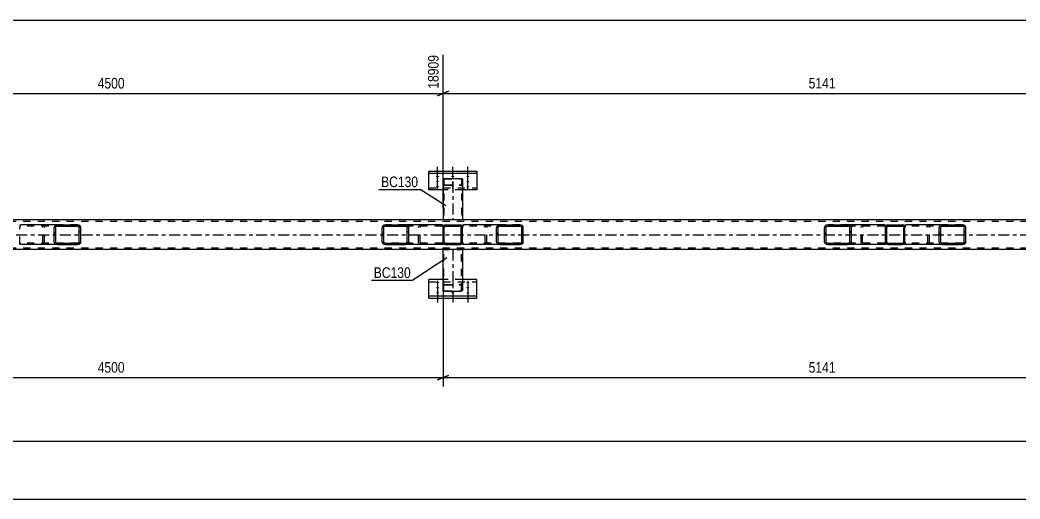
# Model space of a CAD drawing. Header units: millimetres. Extents: x -185 to 1004, y -593 to 248.
# Drawn here: x 543.5 to 814.7, y -388.5 to -258.7 of the extents above; entities that cross this region are included whole.
import ezdxf

# ---------------------------------------------------------------- set-up
doc = ezdxf.new("R2010")
doc.units = ezdxf.units.MM
doc.linetypes.add('DXK_LINE_DOT2', pattern=[3.9198, 1.9599, -1.9599])
doc.linetypes.add('DXK_LINE_DOT3', pattern=[5.9187, 2.979, -0.9799, 0.9799, -0.9799])
doc.styles.add('Arial Narrow', font='ARIALN.TTF', dxfattribs={"height": 0.2})

# ---------------------------------------------------------------- blocks, each defined once
blk = doc.blocks.new('Part-761544866-5120 - 5101')
at = {"color": 2, "linetype": 'Continuous'}
for p, q in [((859.1, -312.9), (-67.1, -312.9)), ((859.1, -320.9), (-67.1, -320.9))]:
    blk.add_line(p, q, dxfattribs=at)
at = {"color": 7, "linetype": 'DXK_LINE_DOT2'}
for p, q in [((863.9, -313.3), (-67.1, -313.3)), ((863.9, -320.5), (-67.1, -320.5))]:
    blk.add_line(p, q, dxfattribs=at)
at = {"color": 7, "linetype": 'DXK_LINE_DOT3'}
blk.add_line((-67.1, -316.9), (863.9, -316.9), dxfattribs=at)
blk = doc.blocks.new('Part-761544866-5265 - 5101')
at = {"color": 2, "linetype": 'Continuous'}
for p, q in [((654.4, -304.75), (654.4, -299.7)), ((654.4, -299.7), (667.4, -299.7)), ((667.4, -300.31), (654.4, -300.31)), ((667.4, -299.7), (667.4, -304.75)), ((658.26, -304.75), (654.4, -304.75)), ((667.4, -304.75), (663.54, -304.75))]:
    blk.add_line(p, q, dxfattribs=at)
at = {"color": 7, "linetype": 'DXK_LINE_DOT2'}
for p, q in [((654.4, -304.15), (667.4, -304.15)), ((663.54, -304.75), (658.26, -304.75))]:
    blk.add_line(p, q, dxfattribs=at)
blk = doc.blocks.new('Part-761544866-5332 - 5101')
at = {"linetype": 'Continuous'}
h = blk.add_hatch(dxfattribs=at)
h.set_pattern_fill('', scale=0.7, style=0, pattern_type=0)
h.set_pattern_definition([(45, (783.145, -319.4935), (-1.57154, 1.57154), [])])
h.paths.add_polyline_path([(782.9, -319.54), (783.14, -319.49), (783.35, -319.35), (783.49, -319.15), (783.54, -318.9), (783.54, -314.9), (783.49, -314.66), (783.35, -314.45), (783.14, -314.31), (782.9, -314.26), (778.9, -314.26), (778.66, -314.31), (778.45, -314.45), (778.31, -314.66), (778.26, -314.9), (778.26, -318.9), (778.31, -319.15), (778.45, -319.35), (778.66, -319.49), (778.9, -319.54)])
h.paths.add_polyline_path([(778.78, -319.2), (778.67, -319.13), (778.6, -319.02), (778.58, -318.9), (778.58, -314.9), (778.6, -314.78), (778.67, -314.68), (778.78, -314.61), (778.9, -314.58), (782.9, -314.58), (783.02, -314.61), (783.13, -314.68), (783.2, -314.78), (783.22, -314.9), (783.22, -318.9), (783.2, -319.02), (783.13, -319.13), (783.02, -319.2), (782.9, -319.22), (778.9, -319.22)])
at = {"color": 7, "linetype": 'DXK_LINE_DOT2'}
for p, q in [((778.66, -314.31), (778.9, -314.26)), ((778.9, -314.58), (778.78, -314.61)), ((778.9, -314.26), (782.9, -314.26)), ((778.9, -314.58), (782.9, -314.58)), ((782.9, -314.26), (783.14, -314.31)), ((783.02, -314.61), (782.9, -314.58)), ((778.26, -314.9), (778.31, -314.66)), ((778.26, -318.9), (778.26, -314.9)), ((778.6, -314.78), (778.58, -314.9)), ((778.58, -318.9), (778.58, -314.9)), ((783.22, -314.9), (783.2, -314.78)), ((783.22, -318.9), (783.22, -314.9)), ((783.49, -314.66), (783.54, -314.9)), ((783.54, -318.9), (783.54, -314.9)), ((778.31, -319.15), (778.26, -318.9)), ((778.58, -318.9), (778.6, -319.02)), ((778.9, -319.54), (778.66, -319.49)), ((778.78, -319.2), (778.9, -319.22)), ((778.9, -319.22), (782.9, -319.22)), ((778.9, -319.54), (782.9, -319.54)), ((782.9, -319.22), (783.02, -319.2)), ((783.14, -319.49), (782.9, -319.54)), ((783.2, -319.02), (783.22, -318.9)), ((783.54, -318.9), (783.49, -319.15))]:
    blk.add_line(p, q, dxfattribs=at)
at = {"color": 2, "linetype": 'Continuous'}
for p, q in [((778.9, -314.26), (778.66, -314.31)), ((778.78, -314.61), (778.9, -314.58)), ((778.9, -314.26), (782.9, -314.26)), ((778.9, -314.58), (782.9, -314.58)), ((783.14, -314.31), (782.9, -314.26)), ((782.9, -314.58), (783.02, -314.61)), ((778.31, -314.66), (778.26, -314.9)), ((778.26, -318.9), (778.26, -314.9)), ((778.58, -314.9), (778.6, -314.78)), ((778.58, -318.9), (778.58, -314.9)), ((783.2, -314.78), (783.22, -314.9)), ((783.22, -318.9), (783.22, -314.9)), ((783.54, -314.9), (783.49, -314.66)), ((783.54, -318.9), (783.54, -314.9)), ((778.26, -318.9), (778.31, -319.15)), ((778.6, -319.02), (778.58, -318.9)), ((778.66, -319.49), (778.9, -319.54)), ((778.9, -319.22), (778.78, -319.2)), ((778.9, -319.22), (782.9, -319.22)), ((778.9, -319.54), (782.9, -319.54)), ((783.02, -319.2), (782.9, -319.22)), ((782.9, -319.54), (783.14, -319.49)), ((783.22, -318.9), (783.2, -319.02)), ((783.49, -319.15), (783.54, -318.9))]:
    blk.add_line(p, q, dxfattribs=at)
at = {"color": 7, "linetype": 'DXK_LINE_DOT2'}
for centre, radius, start, end in [((778.9, -314.9), 0.64, 112.5, 157.5), ((782.9, -314.9), 0.64, 22.5, 67.5), ((778.9, -314.9), 0.32, 112.5, 157.5), ((782.9, -314.9), 0.32, 22.5, 67.5), ((778.9, -318.9), 0.64, 202.5, 247.5), ((778.9, -318.9), 0.32, 202.5, 247.5), ((782.9, -318.9), 0.32, 292.5, 337.5), ((782.9, -318.9), 0.64, 292.5, 337.5)]:
    blk.add_arc(centre, radius, start, end, dxfattribs=at)
at = {"color": 2, "linetype": 'Continuous'}
for centre, radius, start, end in [((778.9, -314.9), 0.64, 112.5, 157.5), ((782.9, -314.9), 0.64, 22.5, 67.5), ((778.9, -314.9), 0.32, 112.5, 157.5), ((782.9, -314.9), 0.32, 22.5, 67.5), ((778.9, -318.9), 0.64, 202.5, 247.5), ((778.9, -318.9), 0.32, 202.5, 247.5), ((782.9, -318.9), 0.32, 292.5, 337.5), ((782.9, -318.9), 0.64, 292.5, 337.5)]:
    blk.add_arc(centre, radius, start, end, dxfattribs=at)
blk = doc.blocks.new('Part-761544866-5333 - 5101')
at = {"linetype": 'Continuous'}
h = blk.add_hatch(dxfattribs=at)
h.set_pattern_fill('', scale=0.7, style=0, pattern_type=0)
h.set_pattern_definition([(45, (663.145, -319.4935), (-1.57154, 1.57154), [])])
h.paths.add_polyline_path([(662.9, -319.54), (663.14, -319.49), (663.35, -319.35), (663.49, -319.15), (663.54, -318.9), (663.54, -314.9), (663.49, -314.66), (663.35, -314.45), (663.14, -314.31), (662.9, -314.26), (658.9, -314.26), (658.66, -314.31), (658.45, -314.45), (658.31, -314.66), (658.26, -314.9), (658.26, -318.9), (658.31, -319.15), (658.45, -319.35), (658.66, -319.49), (658.9, -319.54)])
h.paths.add_polyline_path([(658.78, -319.2), (658.67, -319.13), (658.6, -319.02), (658.58, -318.9), (658.58, -314.9), (658.6, -314.78), (658.67, -314.68), (658.78, -314.61), (658.9, -314.58), (662.9, -314.58), (663.02, -314.61), (663.13, -314.68), (663.2, -314.78), (663.22, -314.9), (663.22, -318.9), (663.2, -319.02), (663.13, -319.13), (663.02, -319.2), (662.9, -319.22), (658.9, -319.22)])
at = {"color": 7, "linetype": 'DXK_LINE_DOT2'}
for p, q in [((658.66, -314.31), (658.9, -314.26)), ((658.9, -314.58), (658.78, -314.61)), ((658.9, -314.26), (662.9, -314.26)), ((658.9, -314.58), (662.9, -314.58)), ((662.9, -314.26), (663.14, -314.31)), ((663.02, -314.61), (662.9, -314.58)), ((658.26, -314.9), (658.31, -314.66)), ((658.26, -318.9), (658.26, -314.9)), ((658.6, -314.78), (658.58, -314.9)), ((658.58, -318.9), (658.58, -314.9)), ((663.22, -314.9), (663.2, -314.78)), ((663.22, -318.9), (663.22, -314.9)), ((663.49, -314.66), (663.54, -314.9)), ((663.54, -318.9), (663.54, -314.9)), ((658.31, -319.15), (658.26, -318.9)), ((658.58, -318.9), (658.6, -319.02)), ((658.9, -319.54), (658.66, -319.49)), ((658.78, -319.2), (658.9, -319.22)), ((658.9, -319.22), (662.9, -319.22)), ((658.9, -319.54), (662.9, -319.54)), ((662.9, -319.22), (663.02, -319.2)), ((663.14, -319.49), (662.9, -319.54)), ((663.2, -319.02), (663.22, -318.9)), ((663.54, -318.9), (663.49, -319.15))]:
    blk.add_line(p, q, dxfattribs=at)
at = {"color": 2, "linetype": 'Continuous'}
for p, q in [((658.9, -314.26), (658.66, -314.31)), ((658.78, -314.61), (658.9, -314.58)), ((658.9, -314.26), (662.9, -314.26)), ((658.9, -314.58), (662.9, -314.58)), ((663.14, -314.31), (662.9, -314.26)), ((662.9, -314.58), (663.02, -314.61)), ((658.31, -314.66), (658.26, -314.9)), ((658.26, -318.9), (658.26, -314.9)), ((658.58, -314.9), (658.6, -314.78)), ((658.58, -318.9), (658.58, -314.9)), ((663.2, -314.78), (663.22, -314.9)), ((663.22, -318.9), (663.22, -314.9)), ((663.54, -314.9), (663.49, -314.66)), ((663.54, -318.9), (663.54, -314.9)), ((658.26, -318.9), (658.31, -319.15)), ((658.6, -319.02), (658.58, -318.9)), ((658.66, -319.49), (658.9, -319.54)), ((658.9, -319.22), (658.78, -319.2)), ((658.9, -319.22), (662.9, -319.22)), ((658.9, -319.54), (662.9, -319.54)), ((663.02, -319.2), (662.9, -319.22)), ((662.9, -319.54), (663.14, -319.49)), ((663.22, -318.9), (663.2, -319.02)), ((663.49, -319.15), (663.54, -318.9))]:
    blk.add_line(p, q, dxfattribs=at)
at = {"color": 7, "linetype": 'DXK_LINE_DOT2'}
for centre, radius, start, end in [((658.9, -314.9), 0.64, 112.5, 157.5), ((662.9, -314.9), 0.64, 22.5, 67.5), ((658.9, -314.9), 0.32, 112.5, 157.5), ((662.9, -314.9), 0.32, 22.5, 67.5), ((658.9, -318.9), 0.64, 202.5, 247.5), ((658.9, -318.9), 0.32, 202.5, 247.5), ((662.9, -318.9), 0.32, 292.5, 337.5), ((662.9, -318.9), 0.64, 292.5, 337.5)]:
    blk.add_arc(centre, radius, start, end, dxfattribs=at)
at = {"color": 2, "linetype": 'Continuous'}
for centre, radius, start, end in [((658.9, -314.9), 0.64, 112.5, 157.5), ((662.9, -314.9), 0.64, 22.5, 67.5), ((658.9, -314.9), 0.32, 112.5, 157.5), ((662.9, -314.9), 0.32, 22.5, 67.5), ((658.9, -318.9), 0.64, 202.5, 247.5), ((658.9, -318.9), 0.32, 202.5, 247.5), ((662.9, -318.9), 0.32, 292.5, 337.5), ((662.9, -318.9), 0.64, 292.5, 337.5)]:
    blk.add_arc(centre, radius, start, end, dxfattribs=at)
blk = doc.blocks.new('Part-761544866-5309 - 5101')
at = {"color": 2, "linetype": 'Continuous'}
for p, q in [((658.26, -301.79), (658.3, -301.73)), ((658.26, -301.79), (658.26, -312.9)), ((658.3, -301.73), (658.4, -301.67)), ((658.4, -301.67), (658.56, -301.64)), ((658.56, -301.64), (658.74, -301.63)), ((658.74, -301.63), (663.06, -301.63)), ((663.06, -301.63), (663.24, -301.64)), ((663.24, -301.64), (663.4, -301.67)), ((663.4, -301.67), (663.5, -301.73)), ((663.5, -301.73), (663.54, -301.79)), ((663.54, -301.79), (663.54, -312.9))]:
    blk.add_line(p, q, dxfattribs=at)
at = {"color": 7, "linetype": 'DXK_LINE_DOT2'}
for p, q in [((658.3, -303.33), (658.26, -303.27)), ((658.4, -303.38), (658.3, -303.33)), ((658.56, -303.42), (658.4, -303.38)), ((658.52, -301.76), (658.5, -301.79)), ((658.5, -301.79), (658.5, -312.9)), ((658.5, -303.27), (658.52, -303.3)), ((658.57, -301.73), (658.52, -301.76)), ((658.52, -303.3), (658.57, -303.33)), ((658.74, -303.43), (658.56, -303.42)), ((658.65, -301.71), (658.57, -301.73)), ((658.57, -303.33), (658.65, -303.34)), ((658.74, -301.71), (658.65, -301.71)), ((658.65, -303.34), (658.74, -303.35)), ((658.74, -301.71), (663.06, -301.71)), ((658.74, -303.35), (663.06, -303.35)), ((658.74, -303.43), (663.06, -303.43)), ((663.15, -301.71), (663.06, -301.71)), ((663.06, -303.35), (663.15, -303.34)), ((663.24, -303.42), (663.06, -303.43)), ((663.23, -301.73), (663.15, -301.71)), ((663.15, -303.34), (663.23, -303.33)), ((663.28, -301.76), (663.23, -301.73)), ((663.23, -303.33), (663.24, -303.32)), ((663.24, -303.32), (663.28, -303.3)), ((663.4, -303.38), (663.24, -303.42)), ((663.3, -301.79), (663.28, -301.76)), ((663.28, -303.3), (663.3, -303.27)), ((663.3, -301.79), (663.3, -312.9)), ((663.5, -303.33), (663.4, -303.38)), ((663.54, -303.27), (663.5, -303.33)), ((663.54, -312.9), (658.26, -312.9))]:
    blk.add_line(p, q, dxfattribs=at)
at = {"color": 7, "linetype": 'DXK_LINE_DOT3'}
blk.add_line((660.9, -302.53), (660.9, -312.9), dxfattribs=at)
blk = doc.blocks.new('Part-761544866-5314 - 5101')
at = {"linetype": 'Continuous'}
h = blk.add_hatch(dxfattribs=at)
h.set_pattern_fill('', scale=0.7, style=0, pattern_type=0)
h.set_pattern_definition([(45, (768.4669, -319.4935), (-1.57154, 1.57154), [])])
h.paths.add_polyline_path([(768.13, -319.54), (768.47, -319.49), (768.75, -319.35), (768.94, -319.15), (769.01, -318.9), (769.01, -314.9), (768.94, -314.66), (768.75, -314.45), (768.47, -314.31), (768.13, -314.26), (762.64, -314.26), (762.3, -314.31), (762.02, -314.45), (761.83, -314.66), (761.76, -314.9), (761.76, -318.9), (761.83, -319.15), (762.02, -319.35), (762.3, -319.49), (762.64, -319.54)])
h.paths.add_polyline_path([(762.47, -319.2), (762.33, -319.13), (762.23, -319.02), (762.2, -318.9), (762.2, -314.9), (762.23, -314.78), (762.33, -314.68), (762.47, -314.61), (762.64, -314.58), (768.13, -314.58), (768.3, -314.61), (768.44, -314.68), (768.54, -314.78), (768.57, -314.9), (768.57, -318.9), (768.54, -319.02), (768.44, -319.13), (768.3, -319.2), (768.13, -319.22), (762.64, -319.22)])
at = {"color": 2, "linetype": 'Continuous'}
for p, q in [((762.64, -314.26), (762.3, -314.31)), ((762.47, -314.61), (762.64, -314.58)), ((762.64, -314.26), (768.13, -314.26)), ((762.64, -314.58), (768.13, -314.58)), ((778, -314.26), (768.13, -314.26)), ((768.47, -314.31), (768.13, -314.26)), ((768.13, -314.58), (768.3, -314.61)), ((778, -314.26), (778.26, -314.3)), ((778.26, -314.3), (778.26, -314.31)), ((778.26, -314.31), (778.26, -314.45)), ((778.26, -314.45), (778.26, -314.9)), ((761.83, -314.66), (761.76, -314.9)), ((761.76, -318.9), (761.76, -314.9)), ((762.2, -314.9), (762.23, -314.78)), ((762.2, -318.9), (762.2, -314.9)), ((768.54, -314.78), (768.57, -314.9)), ((768.57, -318.9), (768.57, -314.9)), ((769.01, -314.9), (768.94, -314.66)), ((769.01, -318.9), (769.01, -314.9)), ((761.76, -318.9), (761.83, -319.15)), ((762.23, -319.02), (762.2, -318.9)), ((762.3, -319.49), (762.64, -319.54)), ((762.64, -319.22), (762.47, -319.2)), ((762.64, -319.22), (768.13, -319.22)), ((762.64, -319.54), (768.13, -319.54)), ((768.3, -319.2), (768.13, -319.22)), ((768.13, -319.54), (768.47, -319.49)), ((778, -319.54), (768.13, -319.54)), ((768.57, -318.9), (768.54, -319.02)), ((768.94, -319.15), (769.01, -318.9)), ((778, -319.54), (778.26, -319.5)), ((778.26, -319.5), (778.26, -318.9))]:
    blk.add_line(p, q, dxfattribs=at)
at = {"color": 7, "linetype": 'DXK_LINE_DOT2'}
for p, q in [((768.13, -314.26), (762.64, -314.26)), ((778, -314.58), (762.64, -314.58)), ((772.18, -314.31), (772.51, -314.26)), ((772.51, -314.58), (772.34, -314.61)), ((778.17, -314.61), (778, -314.58)), ((778.26, -314.3), (778.26, -314.3)), ((778.26, -314.45), (778.26, -314.65)), ((771.63, -314.9), (771.7, -314.66)), ((771.63, -318.9), (771.63, -314.9)), ((772.11, -314.78), (772.07, -314.9)), ((772.07, -318.9), (772.07, -314.9)), ((778.26, -314.65), (778.17, -314.61)), ((778.26, -318.9), (778.26, -314.66)), ((778, -319.22), (762.64, -319.22)), ((768.13, -319.54), (762.64, -319.54)), ((771.7, -319.15), (771.63, -318.9)), ((772.07, -318.9), (772.11, -319.02)), ((772.51, -319.54), (772.18, -319.49)), ((772.34, -319.2), (772.51, -319.22)), ((778, -319.22), (778.17, -319.2)), ((778.17, -319.2), (778.26, -319.15))]:
    blk.add_line(p, q, dxfattribs=at)
at = {"color": 2, "linetype": 'Continuous'}
for centre, radius, start, end in [((762.5, -315.09), 0.802, 104.5547, 147.5896), ((768.27, -315.09), 0.802, 32.4104, 75.4453), ((762.57, -314.99), 0.401, 104.5547, 147.5896), ((768.2, -314.99), 0.401, 32.4104, 75.4453), ((762.5, -318.72), 0.802, 212.4104, 255.4453), ((762.57, -318.81), 0.401, 212.4104, 255.4453), ((768.2, -318.81), 0.401, 284.5547, 327.5896), ((768.27, -318.72), 0.802, 284.5547, 327.5896)]:
    blk.add_arc(centre, radius, start, end, dxfattribs=at)
at = {"color": 7, "linetype": 'DXK_LINE_DOT2'}
for centre, radius, start, end in [((772.38, -315.09), 0.802, 104.5547, 147.5896), ((772.44, -314.99), 0.401, 104.5547, 147.5896), ((772.38, -318.72), 0.802, 212.4104, 255.4453), ((772.44, -318.81), 0.401, 212.4104, 255.4453)]:
    blk.add_arc(centre, radius, start, end, dxfattribs=at)
blk = doc.blocks.new('Part-761544866-5270 - 5101')
at = {"color": 2, "linetype": 'Continuous'}
for p, q in [((654.4, -334.1), (654.4, -329.05)), ((658.26, -329.05), (654.4, -329.05)), ((667.4, -329.05), (663.54, -329.05)), ((667.4, -334.1), (667.4, -329.05)), ((654.4, -333.5), (667.4, -333.5)), ((654.4, -334.1), (667.4, -334.1))]:
    blk.add_line(p, q, dxfattribs=at)
at = {"color": 7, "linetype": 'DXK_LINE_DOT2'}
for p, q in [((654.4, -329.65), (667.4, -329.65)), ((663.54, -329.05), (658.26, -329.05))]:
    blk.add_line(p, q, dxfattribs=at)
blk = doc.blocks.new('Part-761544866-5315 - 5101')
at = {"linetype": 'Continuous'}
h = blk.add_hatch(dxfattribs=at)
h.set_pattern_fill('', scale=0.7, style=0, pattern_type=0)
h.set_pattern_definition([(45, (648.467, -319.4935), (-1.57154, 1.57154), [])])
h.paths.add_polyline_path([(648.13, -319.54), (648.47, -319.49), (648.75, -319.35), (648.94, -319.15), (649.01, -318.9), (649.01, -314.9), (648.94, -314.66), (648.75, -314.45), (648.47, -314.31), (648.13, -314.26), (642.64, -314.26), (642.3, -314.31), (642.02, -314.45), (641.83, -314.66), (641.76, -314.9), (641.76, -318.9), (641.83, -319.15), (642.02, -319.35), (642.3, -319.49), (642.64, -319.54)])
h.paths.add_polyline_path([(642.47, -319.2), (642.33, -319.13), (642.23, -319.02), (642.2, -318.9), (642.2, -314.9), (642.23, -314.78), (642.33, -314.68), (642.47, -314.61), (642.64, -314.58), (648.13, -314.58), (648.3, -314.61), (648.44, -314.68), (648.54, -314.78), (648.57, -314.9), (648.57, -318.9), (648.54, -319.02), (648.44, -319.13), (648.3, -319.2), (648.13, -319.22), (642.64, -319.22)])
at = {"color": 2, "linetype": 'Continuous'}
for p, q in [((642.64, -314.26), (642.3, -314.31)), ((642.47, -314.61), (642.64, -314.58)), ((642.64, -314.26), (648.13, -314.26)), ((642.64, -314.58), (648.13, -314.58)), ((658, -314.26), (648.13, -314.26)), ((648.47, -314.31), (648.13, -314.26)), ((648.13, -314.58), (648.3, -314.61)), ((658, -314.26), (658.26, -314.3)), ((658.26, -314.3), (658.26, -314.31)), ((658.26, -314.31), (658.26, -314.45)), ((658.26, -314.45), (658.26, -314.9)), ((641.83, -314.66), (641.76, -314.9)), ((641.76, -318.9), (641.76, -314.9)), ((642.2, -314.9), (642.23, -314.78)), ((642.2, -318.9), (642.2, -314.9)), ((648.54, -314.78), (648.57, -314.9)), ((648.57, -318.9), (648.57, -314.9)), ((649.01, -314.9), (648.94, -314.66)), ((649.01, -318.9), (649.01, -314.9)), ((641.76, -318.9), (641.83, -319.15)), ((642.23, -319.02), (642.2, -318.9)), ((642.3, -319.49), (642.64, -319.54)), ((642.64, -319.22), (642.47, -319.2)), ((642.64, -319.22), (648.13, -319.22)), ((642.64, -319.54), (648.13, -319.54)), ((648.3, -319.2), (648.13, -319.22)), ((648.13, -319.54), (648.47, -319.49)), ((658, -319.54), (648.13, -319.54)), ((648.57, -318.9), (648.54, -319.02)), ((648.94, -319.15), (649.01, -318.9)), ((658, -319.54), (658.26, -319.5)), ((658.26, -319.5), (658.26, -318.9))]:
    blk.add_line(p, q, dxfattribs=at)
at = {"color": 7, "linetype": 'DXK_LINE_DOT2'}
for p, q in [((648.13, -314.26), (642.64, -314.26)), ((658, -314.58), (642.64, -314.58)), ((652.18, -314.31), (652.51, -314.26)), ((652.51, -314.58), (652.34, -314.61)), ((658.17, -314.61), (658, -314.58)), ((658.26, -314.45), (658.26, -314.65)), ((651.63, -314.9), (651.7, -314.66)), ((651.63, -318.9), (651.63, -314.9)), ((652.11, -314.78), (652.07, -314.9)), ((652.07, -318.9), (652.07, -314.9)), ((658.26, -314.65), (658.17, -314.61)), ((658.26, -318.9), (658.26, -314.66)), ((658, -319.22), (642.64, -319.22)), ((648.13, -319.54), (642.64, -319.54)), ((651.7, -319.15), (651.63, -318.9)), ((652.07, -318.9), (652.11, -319.02)), ((652.51, -319.54), (652.18, -319.49)), ((652.34, -319.2), (652.51, -319.22)), ((658, -319.22), (658.17, -319.2)), ((658.17, -319.2), (658.26, -319.15))]:
    blk.add_line(p, q, dxfattribs=at)
at = {"color": 2, "linetype": 'Continuous'}
for centre, radius, start, end in [((642.51, -315.09), 0.802, 104.5548, 147.5896), ((648.27, -315.09), 0.802, 32.4104, 75.4452), ((642.57, -314.99), 0.401, 104.5548, 147.5896), ((648.2, -314.99), 0.401, 32.4104, 75.4452), ((642.51, -318.72), 0.802, 212.4104, 255.4452), ((642.57, -318.81), 0.401, 212.4104, 255.4452), ((648.2, -318.81), 0.401, 284.5548, 327.5896), ((648.27, -318.72), 0.802, 284.5548, 327.5896)]:
    blk.add_arc(centre, radius, start, end, dxfattribs=at)
at = {"color": 7, "linetype": 'DXK_LINE_DOT2'}
for centre, radius, start, end in [((652.38, -315.09), 0.802, 104.5548, 147.5896), ((652.44, -314.99), 0.401, 104.5548, 147.5896), ((652.38, -318.72), 0.802, 212.4104, 255.4452), ((652.44, -318.81), 0.401, 212.4104, 255.4452)]:
    blk.add_arc(centre, radius, start, end, dxfattribs=at)
blk = doc.blocks.new('Part-761544866-5324 - 5101')
at = {"color": 2, "linetype": 'Continuous'}
for p, q in [((658.26, -332.01), (658.26, -320.9)), ((663.54, -320.9), (663.54, -332.01)), ((658.3, -332.08), (658.26, -332.01)), ((658.4, -332.13), (658.3, -332.08)), ((658.56, -332.17), (658.4, -332.13)), ((658.74, -332.18), (658.56, -332.17)), ((658.74, -332.18), (663.06, -332.18)), ((663.24, -332.17), (663.06, -332.18)), ((663.4, -332.13), (663.24, -332.17)), ((663.5, -332.08), (663.4, -332.13)), ((663.54, -332.01), (663.5, -332.08))]:
    blk.add_line(p, q, dxfattribs=at)
at = {"color": 7, "linetype": 'DXK_LINE_DOT2'}
for p, q in [((658.26, -320.9), (663.54, -320.9)), ((658.5, -332.01), (658.5, -320.9)), ((663.3, -332.01), (663.3, -320.9)), ((658.26, -330.54), (658.3, -330.47)), ((658.3, -330.47), (658.4, -330.42)), ((658.4, -330.42), (658.56, -330.39)), ((658.52, -330.51), (658.5, -330.54)), ((658.57, -330.48), (658.52, -330.51)), ((658.56, -330.39), (658.74, -330.37)), ((658.65, -330.46), (658.57, -330.48)), ((658.74, -330.45), (658.65, -330.46)), ((658.74, -330.37), (663.06, -330.37)), ((658.74, -330.45), (663.06, -330.45)), ((663.06, -330.37), (663.24, -330.39)), ((663.15, -330.46), (663.06, -330.45)), ((663.23, -330.48), (663.15, -330.46)), ((663.23, -330.48), (663.24, -330.49)), ((663.24, -330.39), (663.4, -330.42)), ((663.24, -330.49), (663.28, -330.51)), ((663.3, -330.54), (663.28, -330.51)), ((663.4, -330.42), (663.5, -330.47)), ((663.5, -330.47), (663.54, -330.54)), ((658.5, -332.01), (658.52, -332.05)), ((658.52, -332.05), (658.57, -332.07)), ((658.57, -332.07), (658.65, -332.09)), ((658.65, -332.09), (658.74, -332.1)), ((658.74, -332.1), (663.06, -332.1)), ((663.06, -332.1), (663.15, -332.09)), ((663.15, -332.09), (663.23, -332.07)), ((663.23, -332.07), (663.28, -332.05)), ((663.28, -332.05), (663.3, -332.01))]:
    blk.add_line(p, q, dxfattribs=at)
at = {"color": 7, "linetype": 'DXK_LINE_DOT3'}
blk.add_line((660.9, -320.9), (660.9, -331.28), dxfattribs=at)
blk = doc.blocks.new('Part-761544866-5338 - 5101')
at = {"linetype": 'Continuous'}
h = blk.add_hatch(dxfattribs=at)
h.set_pattern_fill('', scale=0.7, style=0, pattern_type=0)
h.set_pattern_definition([(45, (799.4967, -319.4935), (-1.57154, 1.57154), [])])
h.paths.add_polyline_path([(799.16, -319.54), (799.5, -319.49), (799.78, -319.35), (799.97, -319.15), (800.04, -318.9), (800.04, -314.9), (799.97, -314.66), (799.78, -314.45), (799.5, -314.31), (799.16, -314.26), (793.67, -314.26), (793.33, -314.31), (793.05, -314.45), (792.86, -314.66), (792.79, -314.9), (792.79, -318.9), (792.86, -319.15), (793.05, -319.35), (793.33, -319.49), (793.67, -319.54)])
h.paths.add_polyline_path([(793.5, -319.2), (793.36, -319.13), (793.26, -319.02), (793.23, -318.9), (793.23, -314.9), (793.26, -314.78), (793.36, -314.68), (793.5, -314.61), (793.67, -314.58), (799.16, -314.58), (799.33, -314.61), (799.47, -314.68), (799.57, -314.78), (799.6, -314.9), (799.6, -318.9), (799.57, -319.02), (799.47, -319.13), (799.33, -319.2), (799.16, -319.22), (793.67, -319.22)])
at = {"color": 2, "linetype": 'Continuous'}
for p, q in [((783.54, -314.3), (783.8, -314.26)), ((783.54, -314.3), (783.54, -314.9)), ((793.67, -314.26), (783.8, -314.26)), ((793.67, -314.26), (793.33, -314.31)), ((793.5, -314.61), (793.67, -314.58)), ((793.67, -314.26), (799.16, -314.26)), ((793.67, -314.58), (799.16, -314.58)), ((799.5, -314.31), (799.16, -314.26)), ((799.16, -314.58), (799.33, -314.61)), ((792.86, -314.66), (792.79, -314.9)), ((792.79, -318.9), (792.79, -314.9)), ((793.23, -314.9), (793.26, -314.78)), ((793.23, -318.9), (793.23, -314.9)), ((799.57, -314.78), (799.6, -314.9)), ((799.6, -318.9), (799.6, -314.9)), ((800.04, -314.9), (799.97, -314.66)), ((800.04, -318.9), (800.04, -314.9)), ((783.54, -319.49), (783.54, -318.9)), ((783.54, -319.5), (783.54, -319.49)), ((783.8, -319.54), (783.54, -319.5)), ((793.67, -319.54), (783.8, -319.54)), ((792.79, -318.9), (792.86, -319.15)), ((793.26, -319.02), (793.23, -318.9)), ((793.33, -319.49), (793.67, -319.54)), ((793.67, -319.22), (793.5, -319.2)), ((793.67, -319.22), (799.16, -319.22)), ((793.67, -319.54), (799.16, -319.54)), ((799.33, -319.2), (799.16, -319.22)), ((799.16, -319.54), (799.5, -319.49)), ((799.6, -318.9), (799.57, -319.02)), ((799.97, -319.15), (800.04, -318.9))]:
    blk.add_line(p, q, dxfattribs=at)
at = {"color": 7, "linetype": 'DXK_LINE_DOT2'}
for p, q in [((783.54, -314.3), (783.54, -314.65)), ((783.8, -314.58), (783.63, -314.61)), ((799.16, -314.58), (783.8, -314.58)), ((789.29, -314.26), (789.62, -314.31)), ((789.46, -314.61), (789.29, -314.58)), ((799.16, -314.26), (793.67, -314.26)), ((783.63, -314.61), (783.54, -314.65)), ((783.54, -319.35), (783.54, -314.9)), ((789.73, -314.9), (789.69, -314.78)), ((789.73, -318.9), (789.73, -314.9)), ((790.1, -314.66), (790.17, -314.9)), ((790.17, -318.9), (790.17, -314.9)), ((783.54, -319.15), (783.63, -319.2)), ((783.63, -319.2), (783.8, -319.22)), ((799.16, -319.22), (783.8, -319.22)), ((789.29, -319.22), (789.46, -319.2)), ((789.62, -319.49), (789.29, -319.54)), ((789.69, -319.02), (789.73, -318.9)), ((790.17, -318.9), (790.1, -319.15)), ((799.16, -319.54), (793.67, -319.54))]:
    blk.add_line(p, q, dxfattribs=at)
for centre, radius, start, end in [((789.42, -315.09), 0.802, 32.4104, 75.4453), ((789.36, -314.99), 0.401, 32.4104, 75.4453), ((789.36, -318.81), 0.401, 284.5547, 327.5896), ((789.42, -318.72), 0.802, 284.5547, 327.5896)]:
    blk.add_arc(centre, radius, start, end, dxfattribs=at)
at = {"color": 2, "linetype": 'Continuous'}
for centre, radius, start, end in [((793.53, -315.09), 0.802, 104.5547, 147.5896), ((799.3, -315.09), 0.802, 32.4104, 75.4453), ((793.6, -314.99), 0.401, 104.5547, 147.5896), ((799.23, -314.99), 0.401, 32.4104, 75.4453), ((793.53, -318.72), 0.802, 212.4104, 255.4453), ((793.6, -318.81), 0.401, 212.4104, 255.4453), ((799.23, -318.81), 0.401, 284.5547, 327.5896), ((799.3, -318.72), 0.802, 284.5547, 327.5896)]:
    blk.add_arc(centre, radius, start, end, dxfattribs=at)
blk = doc.blocks.new('Part-761544866-5340 - 5101')
at = {"linetype": 'Continuous'}
h = blk.add_hatch(dxfattribs=at)
h.set_pattern_fill('', scale=0.7, style=0, pattern_type=0)
h.set_pattern_definition([(45, (679.4967, -319.4935), (-1.57154, 1.57154), [])])
h.paths.add_polyline_path([(679.16, -319.54), (679.5, -319.49), (679.78, -319.35), (679.97, -319.15), (680.04, -318.9), (680.04, -314.9), (679.97, -314.66), (679.78, -314.45), (679.5, -314.31), (679.16, -314.26), (673.67, -314.26), (673.33, -314.31), (673.05, -314.45), (672.86, -314.66), (672.79, -314.9), (672.79, -318.9), (672.86, -319.15), (673.05, -319.35), (673.33, -319.49), (673.67, -319.54)])
h.paths.add_polyline_path([(673.5, -319.2), (673.36, -319.13), (673.26, -319.02), (673.23, -318.9), (673.23, -314.9), (673.26, -314.78), (673.36, -314.68), (673.5, -314.61), (673.67, -314.58), (679.16, -314.58), (679.33, -314.61), (679.47, -314.68), (679.57, -314.78), (679.6, -314.9), (679.6, -318.9), (679.57, -319.02), (679.47, -319.13), (679.33, -319.2), (679.16, -319.22), (673.67, -319.22)])
at = {"color": 2, "linetype": 'Continuous'}
for p, q in [((663.54, -314.3), (663.8, -314.26)), ((663.54, -314.3), (663.54, -314.9)), ((673.67, -314.26), (663.8, -314.26)), ((673.67, -314.26), (673.33, -314.31)), ((673.5, -314.61), (673.67, -314.58)), ((673.67, -314.26), (679.16, -314.26)), ((673.67, -314.58), (679.16, -314.58)), ((679.5, -314.31), (679.16, -314.26)), ((679.16, -314.58), (679.33, -314.61)), ((672.86, -314.66), (672.79, -314.9)), ((672.79, -318.9), (672.79, -314.9)), ((673.23, -314.9), (673.26, -314.78)), ((673.23, -318.9), (673.23, -314.9)), ((679.57, -314.78), (679.6, -314.9)), ((679.6, -318.9), (679.6, -314.9)), ((680.04, -314.9), (679.97, -314.66)), ((680.04, -318.9), (680.04, -314.9)), ((663.54, -319.49), (663.54, -318.9)), ((663.54, -319.5), (663.54, -319.49)), ((663.8, -319.54), (663.54, -319.5)), ((673.67, -319.54), (663.8, -319.54)), ((672.79, -318.9), (672.86, -319.15)), ((673.26, -319.02), (673.23, -318.9)), ((673.33, -319.49), (673.67, -319.54)), ((673.67, -319.22), (673.5, -319.2)), ((673.67, -319.22), (679.16, -319.22)), ((673.67, -319.54), (679.16, -319.54)), ((679.33, -319.2), (679.16, -319.22)), ((679.16, -319.54), (679.5, -319.49)), ((679.6, -318.9), (679.57, -319.02)), ((679.97, -319.15), (680.04, -318.9))]:
    blk.add_line(p, q, dxfattribs=at)
at = {"color": 7, "linetype": 'DXK_LINE_DOT2'}
for p, q in [((663.54, -314.3), (663.54, -314.65)), ((663.8, -314.58), (663.63, -314.61)), ((679.16, -314.58), (663.8, -314.58)), ((669.29, -314.26), (669.62, -314.31)), ((669.46, -314.61), (669.29, -314.58)), ((679.16, -314.26), (673.67, -314.26)), ((663.63, -314.61), (663.54, -314.65)), ((663.54, -319.35), (663.54, -314.9)), ((669.73, -314.9), (669.69, -314.78)), ((669.73, -318.9), (669.73, -314.9)), ((670.1, -314.66), (670.17, -314.9)), ((670.17, -318.9), (670.17, -314.9)), ((663.54, -319.15), (663.63, -319.2)), ((663.63, -319.2), (663.8, -319.22)), ((679.16, -319.22), (663.8, -319.22)), ((669.29, -319.22), (669.46, -319.2)), ((669.62, -319.49), (669.29, -319.54)), ((669.69, -319.02), (669.73, -318.9)), ((670.17, -318.9), (670.1, -319.15)), ((679.16, -319.54), (673.67, -319.54))]:
    blk.add_line(p, q, dxfattribs=at)
for centre, radius, start, end in [((669.42, -315.09), 0.802, 32.4104, 75.4453), ((669.36, -314.99), 0.401, 32.4104, 75.4453), ((669.36, -318.81), 0.401, 284.5547, 327.5896), ((669.42, -318.72), 0.802, 284.5547, 327.5896)]:
    blk.add_arc(centre, radius, start, end, dxfattribs=at)
at = {"color": 2, "linetype": 'Continuous'}
for centre, radius, start, end in [((673.53, -315.09), 0.802, 104.5547, 147.5896), ((679.3, -315.09), 0.802, 32.4104, 75.4453), ((673.6, -314.99), 0.401, 104.5547, 147.5896), ((679.23, -314.99), 0.401, 32.4104, 75.4453), ((673.53, -318.72), 0.802, 212.4104, 255.4453), ((673.6, -318.81), 0.401, 212.4104, 255.4453), ((679.23, -318.81), 0.401, 284.5547, 327.5896), ((679.3, -318.72), 0.802, 284.5547, 327.5896)]:
    blk.add_arc(centre, radius, start, end, dxfattribs=at)
blk = doc.blocks.new('Part-761544866-5342 - 5101')
at = {"linetype": 'Continuous'}
h = blk.add_hatch(dxfattribs=at)
h.set_pattern_fill('', scale=0.7, style=0, pattern_type=0)
h.set_pattern_definition([(45, (559.4972, -319.4935), (-1.57154, 1.57154), [])])
h.paths.add_polyline_path([(559.16, -319.54), (559.5, -319.49), (559.78, -319.35), (559.97, -319.15), (560.04, -318.9), (560.04, -314.9), (559.97, -314.66), (559.78, -314.45), (559.5, -314.31), (559.16, -314.26), (553.67, -314.26), (553.33, -314.31), (553.05, -314.45), (552.86, -314.66), (552.79, -314.9), (552.79, -318.9), (552.86, -319.15), (553.05, -319.35), (553.33, -319.49), (553.67, -319.54)])
h.paths.add_polyline_path([(553.5, -319.2), (553.36, -319.13), (553.26, -319.02), (553.23, -318.9), (553.23, -314.9), (553.26, -314.78), (553.36, -314.68), (553.5, -314.61), (553.67, -314.58), (559.16, -314.58), (559.33, -314.61), (559.47, -314.68), (559.57, -314.78), (559.6, -314.9), (559.6, -318.9), (559.57, -319.02), (559.47, -319.13), (559.33, -319.2), (559.16, -319.22), (553.67, -319.22)])
at = {"color": 2, "linetype": 'Continuous'}
for p, q in [((543.54, -314.3), (543.8, -314.26)), ((543.54, -314.3), (543.54, -314.9)), ((553.67, -314.26), (543.8, -314.26)), ((553.67, -314.26), (553.33, -314.31)), ((553.5, -314.61), (553.67, -314.58)), ((553.67, -314.26), (559.16, -314.26)), ((553.67, -314.58), (559.16, -314.58)), ((559.5, -314.31), (559.16, -314.26)), ((559.16, -314.58), (559.33, -314.61)), ((552.86, -314.66), (552.79, -314.9)), ((552.79, -318.9), (552.79, -314.9)), ((553.23, -314.9), (553.26, -314.78)), ((553.23, -318.9), (553.23, -314.9)), ((559.57, -314.78), (559.6, -314.9)), ((559.6, -318.9), (559.6, -314.9)), ((560.04, -314.9), (559.97, -314.66)), ((560.04, -318.9), (560.04, -314.9)), ((543.54, -319.49), (543.54, -318.9)), ((543.54, -319.5), (543.54, -319.49)), ((543.8, -319.54), (543.54, -319.5)), ((553.67, -319.54), (543.8, -319.54)), ((552.79, -318.9), (552.86, -319.15)), ((553.26, -319.02), (553.23, -318.9)), ((553.33, -319.49), (553.67, -319.54)), ((553.67, -319.22), (553.5, -319.2)), ((553.67, -319.22), (559.16, -319.22)), ((553.67, -319.54), (559.16, -319.54)), ((559.33, -319.2), (559.16, -319.22)), ((559.16, -319.54), (559.5, -319.49)), ((559.6, -318.9), (559.57, -319.02)), ((559.97, -319.15), (560.04, -318.9))]:
    blk.add_line(p, q, dxfattribs=at)
at = {"color": 7, "linetype": 'DXK_LINE_DOT2'}
for p, q in [((543.54, -314.3), (543.54, -314.65)), ((543.8, -314.58), (543.63, -314.61)), ((559.16, -314.58), (543.8, -314.58)), ((549.29, -314.26), (549.62, -314.31)), ((549.46, -314.61), (549.29, -314.58)), ((559.16, -314.26), (553.67, -314.26)), ((543.63, -314.61), (543.54, -314.65)), ((543.54, -319.35), (543.54, -314.9)), ((549.73, -314.9), (549.69, -314.78)), ((549.73, -318.9), (549.73, -314.9)), ((550.1, -314.66), (550.17, -314.9)), ((550.17, -318.9), (550.17, -314.9)), ((543.54, -319.15), (543.63, -319.2)), ((543.63, -319.2), (543.8, -319.22)), ((559.16, -319.22), (543.8, -319.22)), ((549.29, -319.22), (549.46, -319.2)), ((549.62, -319.49), (549.29, -319.54)), ((549.69, -319.02), (549.73, -318.9)), ((550.17, -318.9), (550.1, -319.15)), ((559.16, -319.54), (553.67, -319.54))]:
    blk.add_line(p, q, dxfattribs=at)
for centre, radius, start, end in [((549.42, -315.09), 0.802, 32.4104, 75.4452), ((549.36, -314.99), 0.401, 32.4104, 75.4452), ((549.36, -318.81), 0.401, 284.5548, 327.5896), ((549.42, -318.72), 0.802, 284.5548, 327.5896)]:
    blk.add_arc(centre, radius, start, end, dxfattribs=at)
at = {"color": 2, "linetype": 'Continuous'}
for centre, radius, start, end in [((553.54, -315.09), 0.802, 104.5548, 147.5896), ((559.3, -315.09), 0.802, 32.4104, 75.4452), ((553.6, -314.99), 0.401, 104.5548, 147.5896), ((559.23, -314.99), 0.401, 32.4104, 75.4452), ((553.54, -318.72), 0.802, 212.4104, 255.4452), ((553.6, -318.81), 0.401, 212.4104, 255.4452), ((559.23, -318.81), 0.401, 284.5548, 327.5896), ((559.3, -318.72), 0.802, 284.5548, 327.5896)]:
    blk.add_arc(centre, radius, start, end, dxfattribs=at)
blk = doc.blocks.new('Bolt-761544866-5350 - 5101')
at = {"linetype": 'Continuous'}
for points in [[(656.8, -300.98), (656.89, -300.98), (656.98, -300.99), (657.06, -301), (657.13, -301.03), (657.18, -301.05), (657.22, -301.08), (657.24, -301.11), (657.24, -301.14), (657.22, -301.17), (657.18, -301.2), (657.13, -301.23), (657.06, -301.25), (656.98, -301.26), (656.89, -301.27), (656.8, -301.28), (656.71, -301.27), (656.62, -301.26), (656.54, -301.25), (656.47, -301.23), (656.42, -301.2), (656.38, -301.17), (656.36, -301.14), (656.36, -301.11), (656.38, -301.08), (656.42, -301.05), (656.47, -301.03), (656.54, -301), (656.62, -300.99), (656.71, -300.98)], [(660.9, -300.98), (660.99, -300.98), (661.08, -300.99), (661.16, -301), (661.23, -301.03), (661.28, -301.05), (661.32, -301.08), (661.34, -301.11), (661.34, -301.14), (661.32, -301.17), (661.28, -301.2), (661.23, -301.23), (661.16, -301.25), (661.08, -301.26), (660.99, -301.27), (660.9, -301.28), (660.81, -301.27), (660.72, -301.26), (660.64, -301.25), (660.57, -301.23), (660.52, -301.2), (660.48, -301.17), (660.46, -301.14), (660.46, -301.11), (660.48, -301.08), (660.52, -301.05), (660.57, -301.03), (660.64, -301), (660.72, -300.99), (660.81, -300.98)], [(665, -300.98), (665.09, -300.98), (665.18, -300.99), (665.26, -301), (665.33, -301.03), (665.38, -301.05), (665.42, -301.08), (665.44, -301.11), (665.44, -301.14), (665.42, -301.17), (665.38, -301.2), (665.33, -301.23), (665.26, -301.25), (665.18, -301.26), (665.09, -301.27), (665, -301.28), (664.91, -301.27), (664.82, -301.26), (664.74, -301.25), (664.67, -301.23), (664.62, -301.2), (664.58, -301.17), (664.56, -301.14), (664.56, -301.11), (664.58, -301.08), (664.62, -301.05), (664.67, -301.03), (664.74, -301), (664.82, -300.99), (664.91, -300.98)], [(656.8, -302.38), (656.89, -302.38), (656.98, -302.39), (657.06, -302.41), (657.13, -302.43), (657.18, -302.45), (657.22, -302.48), (657.24, -302.51), (657.24, -302.54), (657.22, -302.58), (657.18, -302.6), (657.13, -302.63), (657.06, -302.65), (656.98, -302.67), (656.89, -302.68), (656.8, -302.68), (656.71, -302.68), (656.62, -302.67), (656.54, -302.65), (656.47, -302.63), (656.42, -302.6), (656.38, -302.58), (656.36, -302.54), (656.36, -302.51), (656.38, -302.48), (656.42, -302.45), (656.47, -302.43), (656.54, -302.41), (656.62, -302.39), (656.71, -302.38)], [(665, -302.38), (665.09, -302.38), (665.18, -302.39), (665.26, -302.41), (665.33, -302.43), (665.38, -302.45), (665.42, -302.48), (665.44, -302.51), (665.44, -302.54), (665.42, -302.58), (665.38, -302.6), (665.33, -302.63), (665.26, -302.65), (665.18, -302.67), (665.09, -302.68), (665, -302.68), (664.91, -302.68), (664.82, -302.67), (664.74, -302.65), (664.67, -302.63), (664.62, -302.6), (664.58, -302.58), (664.56, -302.54), (664.56, -302.51), (664.58, -302.48), (664.62, -302.45), (664.67, -302.43), (664.74, -302.41), (664.82, -302.39), (664.91, -302.38)], [(656.8, -303.78), (656.89, -303.78), (656.98, -303.79), (657.06, -303.81), (657.13, -303.83), (657.18, -303.86), (657.22, -303.88), (657.24, -303.92), (657.24, -303.95), (657.22, -303.98), (657.18, -304.01), (657.13, -304.03), (657.06, -304.05), (656.98, -304.07), (656.89, -304.08), (656.8, -304.08), (656.71, -304.08), (656.62, -304.07), (656.54, -304.05), (656.47, -304.03), (656.42, -304.01), (656.38, -303.98), (656.36, -303.95), (656.36, -303.92), (656.38, -303.88), (656.42, -303.86), (656.47, -303.83), (656.54, -303.81), (656.62, -303.79), (656.71, -303.78)], [(665, -303.78), (665.09, -303.78), (665.18, -303.79), (665.26, -303.81), (665.33, -303.83), (665.38, -303.86), (665.42, -303.88), (665.44, -303.92), (665.44, -303.95), (665.42, -303.98), (665.38, -304.01), (665.33, -304.03), (665.26, -304.05), (665.18, -304.07), (665.09, -304.08), (665, -304.08), (664.91, -304.08), (664.82, -304.07), (664.74, -304.05), (664.67, -304.03), (664.62, -304.01), (664.58, -303.98), (664.56, -303.95), (664.56, -303.92), (664.58, -303.88), (664.62, -303.86), (664.67, -303.83), (664.74, -303.81), (664.82, -303.79), (664.91, -303.78)]]:
    blk.add_hatch(color=1, dxfattribs=at).paths.add_polyline_path(points)
at = {"color": 1, "linetype": 'Continuous'}
for p, q in [((656.8, -301.62), (656.8, -298.5)), ((656.8, -303.02), (656.8, -299.9)), ((660.9, -301.62), (660.9, -298.5)), ((665, -301.62), (665, -298.5)), ((665, -303.02), (665, -299.9)), ((656.8, -304.42), (656.8, -301.3)), ((665, -304.42), (665, -301.3))]:
    blk.add_line(p, q, dxfattribs=at)
at = {"color": 1, "linetype": 'DXK_LINE_DOT2'}
blk.add_line((660.9, -304.42), (660.9, -301.3), dxfattribs=at)
blk = doc.blocks.new('Bolt-761544866-5355 - 5101')
at = {"linetype": 'Continuous'}
for points in [[(656.8, -330.02), (656.71, -330.02), (656.62, -330.01), (656.54, -329.99), (656.47, -329.97), (656.42, -329.95), (656.38, -329.92), (656.36, -329.89), (656.36, -329.86), (656.38, -329.83), (656.42, -329.8), (656.47, -329.77), (656.54, -329.75), (656.62, -329.74), (656.71, -329.73), (656.8, -329.72), (656.89, -329.73), (656.98, -329.74), (657.06, -329.75), (657.13, -329.77), (657.18, -329.8), (657.22, -329.83), (657.24, -329.86), (657.24, -329.89), (657.22, -329.92), (657.18, -329.95), (657.13, -329.97), (657.06, -329.99), (656.98, -330.01), (656.89, -330.02)], [(665, -330.02), (664.91, -330.02), (664.82, -330.01), (664.74, -329.99), (664.67, -329.97), (664.62, -329.95), (664.58, -329.92), (664.56, -329.89), (664.56, -329.86), (664.58, -329.83), (664.62, -329.8), (664.67, -329.77), (664.74, -329.75), (664.82, -329.74), (664.91, -329.73), (665, -329.72), (665.09, -329.73), (665.18, -329.74), (665.26, -329.75), (665.33, -329.77), (665.38, -329.8), (665.42, -329.83), (665.44, -329.86), (665.44, -329.89), (665.42, -329.92), (665.38, -329.95), (665.33, -329.97), (665.26, -329.99), (665.18, -330.01), (665.09, -330.02)], [(656.8, -331.43), (656.71, -331.42), (656.62, -331.41), (656.54, -331.4), (656.47, -331.38), (656.42, -331.35), (656.38, -331.32), (656.36, -331.29), (656.36, -331.26), (656.38, -331.23), (656.42, -331.2), (656.47, -331.17), (656.54, -331.15), (656.62, -331.14), (656.71, -331.13), (656.8, -331.12), (656.89, -331.13), (656.98, -331.14), (657.06, -331.15), (657.13, -331.17), (657.18, -331.2), (657.22, -331.23), (657.24, -331.26), (657.24, -331.29), (657.22, -331.32), (657.18, -331.35), (657.13, -331.38), (657.06, -331.4), (656.98, -331.41), (656.89, -331.42)], [(656.8, -332.83), (656.71, -332.82), (656.62, -332.82), (656.54, -332.8), (656.47, -332.78), (656.42, -332.75), (656.38, -332.72), (656.36, -332.69), (656.36, -332.66), (656.38, -332.63), (656.42, -332.6), (656.47, -332.58), (656.54, -332.56), (656.62, -332.54), (656.71, -332.53), (656.8, -332.53), (656.89, -332.53), (656.98, -332.54), (657.06, -332.56), (657.13, -332.58), (657.18, -332.6), (657.22, -332.63), (657.24, -332.66), (657.24, -332.69), (657.22, -332.72), (657.18, -332.75), (657.13, -332.78), (657.06, -332.8), (656.98, -332.82), (656.89, -332.82)], [(660.9, -332.83), (660.81, -332.82), (660.72, -332.82), (660.64, -332.8), (660.57, -332.78), (660.52, -332.75), (660.48, -332.72), (660.46, -332.69), (660.46, -332.66), (660.48, -332.63), (660.52, -332.6), (660.57, -332.58), (660.64, -332.56), (660.72, -332.54), (660.81, -332.53), (660.9, -332.53), (660.99, -332.53), (661.08, -332.54), (661.16, -332.56), (661.23, -332.58), (661.28, -332.6), (661.32, -332.63), (661.34, -332.66), (661.34, -332.69), (661.32, -332.72), (661.28, -332.75), (661.23, -332.78), (661.16, -332.8), (661.08, -332.82), (660.99, -332.82)], [(665, -331.43), (664.91, -331.42), (664.82, -331.41), (664.74, -331.4), (664.67, -331.38), (664.62, -331.35), (664.58, -331.32), (664.56, -331.29), (664.56, -331.26), (664.58, -331.23), (664.62, -331.2), (664.67, -331.17), (664.74, -331.15), (664.82, -331.14), (664.91, -331.13), (665, -331.12), (665.09, -331.13), (665.18, -331.14), (665.26, -331.15), (665.33, -331.17), (665.38, -331.2), (665.42, -331.23), (665.44, -331.26), (665.44, -331.29), (665.42, -331.32), (665.38, -331.35), (665.33, -331.38), (665.26, -331.4), (665.18, -331.41), (665.09, -331.42)], [(665, -332.83), (664.91, -332.82), (664.82, -332.82), (664.74, -332.8), (664.67, -332.78), (664.62, -332.75), (664.58, -332.72), (664.56, -332.69), (664.56, -332.66), (664.58, -332.63), (664.62, -332.6), (664.67, -332.58), (664.74, -332.56), (664.82, -332.54), (664.91, -332.53), (665, -332.53), (665.09, -332.53), (665.18, -332.54), (665.26, -332.56), (665.33, -332.58), (665.38, -332.6), (665.42, -332.63), (665.44, -332.66), (665.44, -332.69), (665.42, -332.72), (665.38, -332.75), (665.33, -332.78), (665.26, -332.8), (665.18, -332.82), (665.09, -332.82)]]:
    blk.add_hatch(color=1, dxfattribs=at).paths.add_polyline_path(points)
at = {"color": 1, "linetype": 'Continuous'}
for p, q in [((656.8, -329.38), (656.8, -332.5)), ((656.8, -330.79), (656.8, -333.91)), ((665, -329.38), (665, -332.5)), ((665, -330.79), (665, -333.91)), ((656.8, -332.19), (656.8, -335.31)), ((660.9, -332.19), (660.9, -335.31)), ((665, -332.19), (665, -335.31))]:
    blk.add_line(p, q, dxfattribs=at)
at = {"color": 1, "linetype": 'DXK_LINE_DOT2'}
blk.add_line((660.9, -329.38), (660.9, -332.5), dxfattribs=at)
blk = doc.blocks.new('StraightDimension-761544866-5555 - 5101')
at = {"color": 7, "linetype": 'Continuous'}
blk.add_line((-81, -388.52), (864.9, -388.52), dxfattribs=at)
blk = doc.blocks.new('StraightDimension-761544866-5481 - 5101')
at = {"color": 7, "linetype": 'Continuous'}
blk.add_line((53.63, -258.71), (863.9, -258.71), dxfattribs=at)
blk = doc.blocks.new('StraightDimension-761544866-9459 - 5101')
at = {"color": 7, "linetype": 'Continuous'}
blk.add_line((-80, -372.84), (863.9, -372.84), dxfattribs=at)
blk = doc.blocks.new('StraightDimension-761544866-5508 - 5101')
at = {"color": 7, "linetype": 'Continuous'}
for p, q in [((658.26, -309.63), (658.26, -268.18)), ((863.9, -311.9), (863.9, -268.18)), ((659.76, -278.02), (656.76, -279.22)), ((658.26, -278.62), (863.9, -278.62)), ((862.4, -279.22), (865.4, -278.02))]:
    blk.add_line(p, q, dxfattribs=at)
at = {"color": 0, "linetype": 'Continuous'}
blk.add_wipeout([(863.3, -267.58), (859.1, -267.58), (859.1, -277.92), (863.3, -277.92)], dxfattribs=at)
at = {"color": 0}
blk.add_wipeout([(765.34, -277.87), (765.34, -273.67), (756.82, -273.67), (756.82, -277.87)], dxfattribs=at)
at = {"color": 3, "linetype": 'Continuous', "style": 'Arial Narrow'}
blk.add_text('24050', height=2.863, rotation=90.0002, dxfattribs=at).set_placement((862.7, -277.32))
at = {"color": 3, "style": 'Arial Narrow'}
blk.add_text('5141', height=2.863, dxfattribs=at).set_placement((757.42, -277.27))
blk = doc.blocks.new('StraightDimension-761544866-5518 - 5101')
at = {"color": 7, "linetype": 'Continuous'}
for p, q in [((478.26, -307.17), (478.26, -268.18)), ((658.26, -309.63), (658.26, -268.18)), ((479.76, -278.02), (476.76, -279.22)), ((478.26, -278.62), (658.26, -278.62)), ((656.76, -279.22), (659.76, -278.02))]:
    blk.add_line(p, q, dxfattribs=at)
at = {"color": 0, "linetype": 'Continuous'}
blk.add_wipeout([(657.66, -267.58), (653.46, -267.58), (653.46, -277.92), (657.66, -277.92)], dxfattribs=at)
at = {"color": 0}
blk.add_wipeout([(572.52, -277.87), (572.52, -273.67), (564.01, -273.67), (564.01, -277.87)], dxfattribs=at)
at = {"color": 3, "linetype": 'Continuous', "style": 'Arial Narrow'}
blk.add_text('18909', height=2.863, rotation=90.0002, dxfattribs=at).set_placement((657.06, -277.32))
at = {"color": 3, "style": 'Arial Narrow'}
blk.add_text('4500', height=2.863, dxfattribs=at).set_placement((564.61, -277.27))
blk = doc.blocks.new('StraightDimension-761544866-5566 - 5101')
at = {"color": 7, "linetype": 'Continuous'}
for p, q in [((478.26, -324.2), (478.26, -358.03)), ((658.26, -325.92), (658.26, -358.03)), ((479.76, -355.03), (476.76, -356.23)), ((656.76, -356.23), (659.76, -355.03)), ((478.26, -355.63), (658.26, -355.63))]:
    blk.add_line(p, q, dxfattribs=at)
at = {"color": 0}
blk.add_wipeout([(572.52, -354.88), (572.52, -350.68), (564.01, -350.68), (564.01, -354.88)], dxfattribs=at)
at = {"color": 3, "style": 'Arial Narrow'}
blk.add_text('4500', height=2.863, dxfattribs=at).set_placement((564.61, -354.28))
blk = doc.blocks.new('StraightDimension-761544866-5605 - 5101')
at = {"color": 7, "linetype": 'Continuous'}
for p, q in [((863.9, -321.9), (863.9, -358.03)), ((658.26, -325.92), (658.26, -358.03)), ((659.76, -355.03), (656.76, -356.23)), ((862.4, -356.23), (865.4, -355.03)), ((658.26, -355.63), (863.9, -355.63))]:
    blk.add_line(p, q, dxfattribs=at)
at = {"color": 0}
blk.add_wipeout([(765.34, -354.88), (765.34, -350.68), (756.82, -350.68), (756.82, -354.88)], dxfattribs=at)
at = {"color": 3, "style": 'Arial Narrow'}
blk.add_text('5141', height=2.863, dxfattribs=at).set_placement((757.42, -354.28))
blk = doc.blocks.new('Mark-761544866-5320 - 5101')
at = {"color": 0}
blk.add_wipeout([(649.52, -328.61), (649.52, -325.61), (639.47, -325.61), (639.47, -328.61)], dxfattribs=at)
blk.add_wipeout([(649.52, -328.61), (649.52, -325.61), (639.47, -325.61), (639.47, -328.61)], dxfattribs=at)
at = {"color": 30, "linetype": 'Continuous'}
for p in [(659.33, -323.17), (638.87, -329.21)]:
    blk.add_line(p, (650.12, -329.21), dxfattribs=at)
at = {"color": 3, "style": 'Arial Narrow'}
blk.add_text('BC130', height=2.863, dxfattribs=at).set_placement((639.47, -328.61))
blk = doc.blocks.new('Mark-761544866-5305 - 5101')
at = {"color": 0}
blk.add_wipeout([(651.51, -304), (651.51, -301), (641.46, -301), (641.46, -304)], dxfattribs=at)
blk.add_wipeout([(651.51, -304), (651.51, -301), (641.46, -301), (641.46, -304)], dxfattribs=at)
at = {"color": 30, "linetype": 'Continuous'}
for p in [(640.86, -304.6), (658.99, -309.1)]:
    blk.add_line(p, (652.11, -304.6), dxfattribs=at)
at = {"color": 3, "style": 'Arial Narrow'}
blk.add_text('BC130', height=2.863, dxfattribs=at).set_placement((641.46, -304))

msp = doc.modelspace()

# ---------------------------------------------------------------- block references
for name in ['Part-761544866-5265 - 5101', 'Bolt-761544866-5350 - 5101', 'Part-761544866-5309 - 5101', 'Part-761544866-5120 - 5101', 'Part-761544866-5342 - 5101', 'Part-761544866-5315 - 5101', 'Part-761544866-5333 - 5101', 'Part-761544866-5340 - 5101', 'Part-761544866-5314 - 5101', 'Part-761544866-5332 - 5101', 'Part-761544866-5338 - 5101', 'Part-761544866-5324 - 5101', 'Part-761544866-5270 - 5101', 'Bolt-761544866-5355 - 5101']:
    msp.add_blockref(name, (0, 0))

# ---------------------------------------------------------------- next in the draw order: block references
for name in ['StraightDimension-761544866-5481 - 5101', 'StraightDimension-761544866-5555 - 5101']:
    msp.add_blockref(name, (0, 0))

# ---------------------------------------------------------------- next in the draw order: block references
msp.add_blockref('StraightDimension-761544866-9459 - 5101', (0, 0))

# ---------------------------------------------------------------- next in the draw order: block references
for name in ['StraightDimension-761544866-5508 - 5101', 'StraightDimension-761544866-5566 - 5101']:
    msp.add_blockref(name, (0, 0))

# ---------------------------------------------------------------- next in the draw order: block references
for name in ['StraightDimension-761544866-5518 - 5101', 'StraightDimension-761544866-5605 - 5101']:
    msp.add_blockref(name, (0, 0))

# ---------------------------------------------------------------- next in the draw order: block references
for name in ['Mark-761544866-5305 - 5101', 'Mark-761544866-5320 - 5101']:
    msp.add_blockref(name, (0, 0))

doc.saveas('drawing.dxf')
